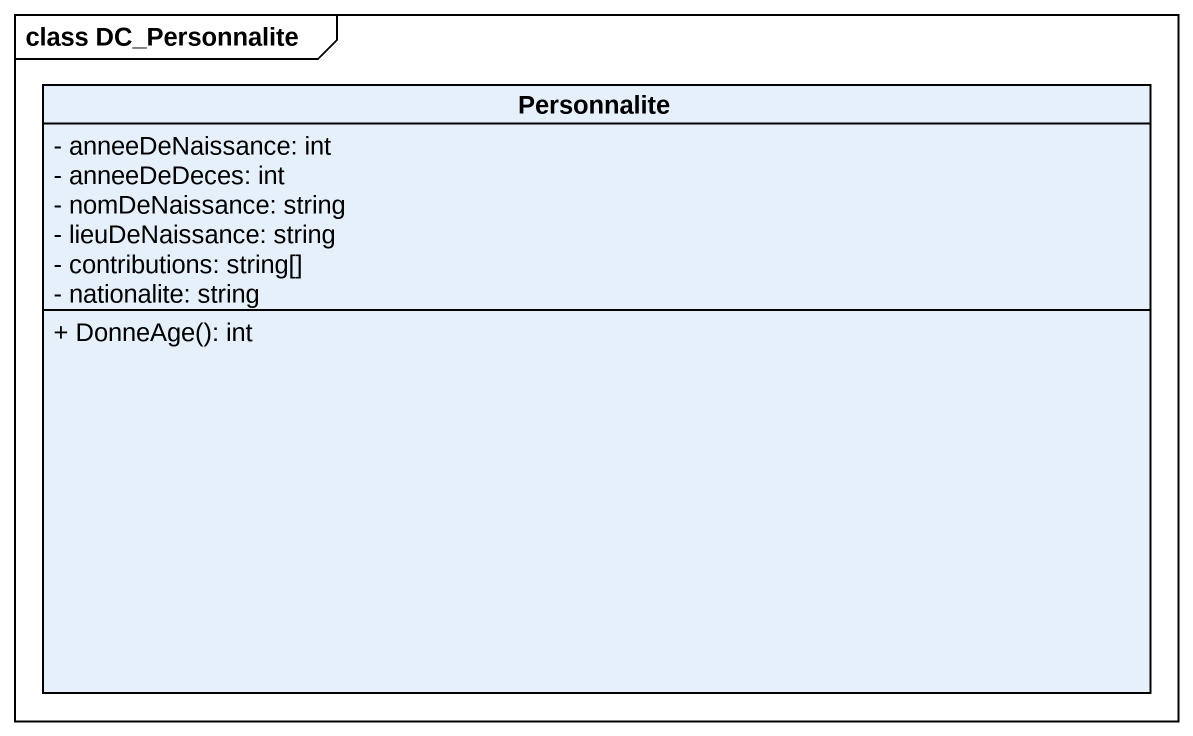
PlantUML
@startuml
mainframe class DC_Personnalite
hide circle
hide empty members
skinparam classAttributeIconSize 0
class Personnalite {
  - anneeDeNaissance: int
  - anneeDeDeces: int
  - nomDeNaissance: string
  - lieuDeNaissance: string
  - contributions: string[]
  - nationalite: string
  + DonneAge(): int
}
@enduml
